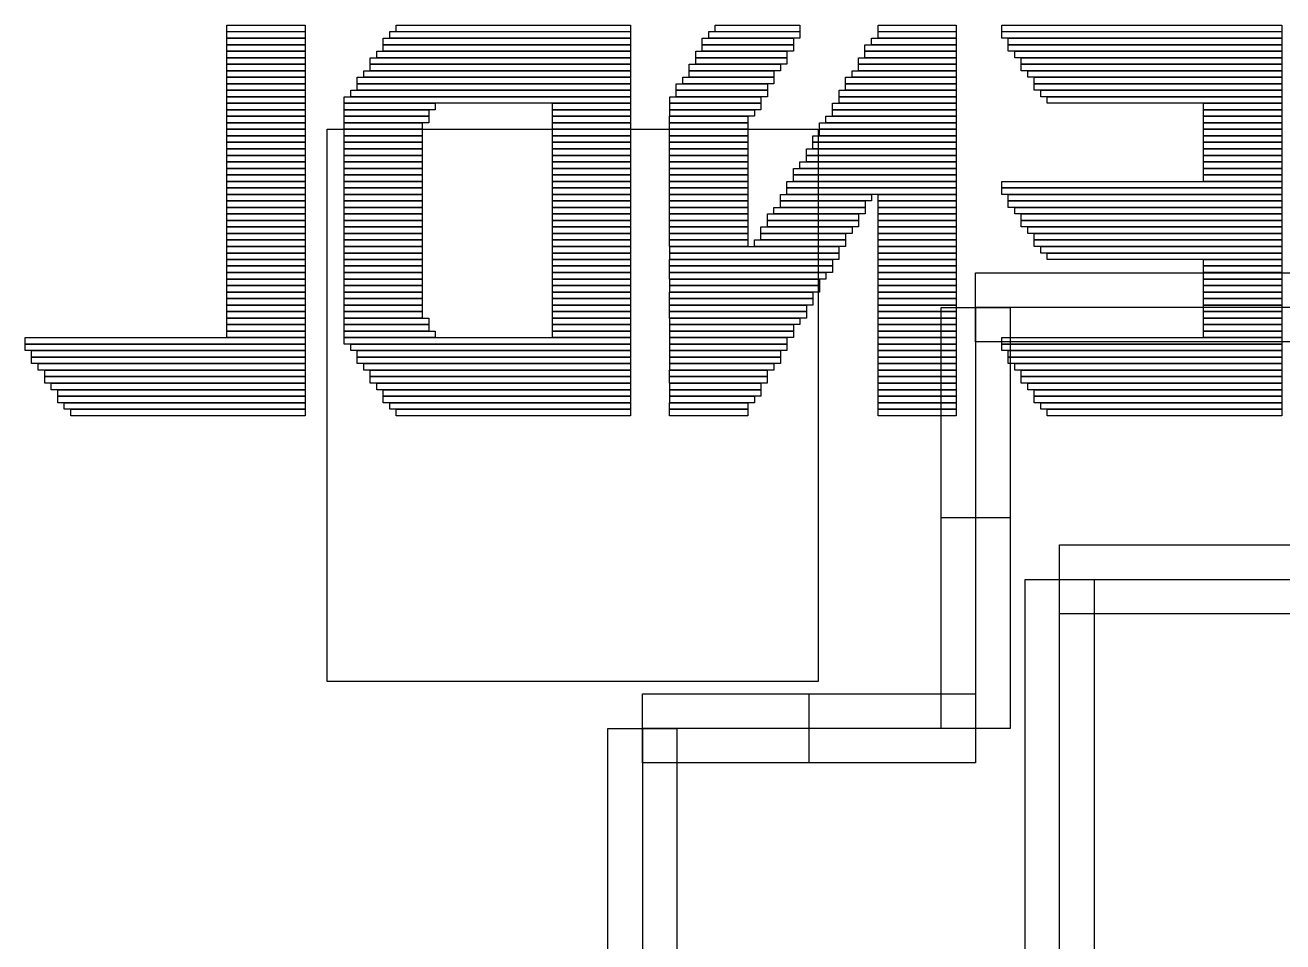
# Model space of a CAD drawing. Header units: millimetres. Extents: x -0.9 to 42.4, y -0.8 to 40.2.
# Drawn here: x 24.222 to 27.866, y 31.974 to 34.63 of the extents above; entities that cross this region are included whole.
import ezdxf

# ---------------------------------------------------------------- set-up
doc = ezdxf.new("R2010")
doc.units = ezdxf.units.MM
doc.header["$MEASUREMENT"] = 0
for name, color, linetype in [('SILK-BOT', 6, 'Continuous'), ('SILK-TOP', 7, 'Continuous'), ('TOP', 1, 'Continuous')]:
    doc.layers.add(name, color=color, linetype=linetype)

msp = doc.modelspace()

# ---------------------------------------------------------------- linework, layer by layer
at = {"layer": 'SILK-BOT'}
for p, q in [((27.2188, 32.9239), (27.2188, 33.1239)), ((27.2188, 33.1239), (36.2188, 33.1239)), ((27.1188, 33.0239), (27.3188, 33.0239)), ((27.1188, 19.7239), (27.1188, 33.0239)), ((27.2188, 33.0239), (36.2188, 33.0239)), ((27.2188, 19.7239), (27.2188, 33.0239)), ((27.3188, 33.0239), (27.3188, 19.7239)), ((36.2188, 32.9239), (27.2188, 32.9239))]:
    msp.add_line(p, q, dxfattribs=at)
for points in [[(25.0333, 34.6108), (24.8069, 34.6108), (24.8069, 34.6298), (25.0333, 34.6298), (25.0333, 34.6108)], [(25.0333, 34.5921), (24.8069, 34.5921), (24.8069, 34.611), (25.0333, 34.611), (25.0333, 34.5921)], [(25.9763, 34.5921), (25.2785, 34.5921), (25.2785, 34.611), (25.9763, 34.611), (25.9763, 34.5921)], [(25.9763, 34.6108), (25.2973, 34.6108), (25.2973, 34.6298), (25.9763, 34.6298), (25.9763, 34.6108)], [(26.4666, 34.5921), (26.2026, 34.5921), (26.2026, 34.611), (26.4666, 34.611), (26.4666, 34.5921)], [(26.4666, 34.6108), (26.2214, 34.6108), (26.2214, 34.6298), (26.4666, 34.6298), (26.4666, 34.6108)], [(26.9193, 34.6108), (26.6929, 34.6108), (26.6929, 34.6298), (26.9193, 34.6298), (26.9193, 34.6108)], [(26.9193, 34.5921), (26.6929, 34.5921), (26.6929, 34.611), (26.9193, 34.611), (26.9193, 34.5921)], [(27.8623, 34.6108), (27.0513, 34.6108), (27.0513, 34.6298), (27.8623, 34.6298), (27.8623, 34.6108)], [(27.8623, 34.5921), (27.0513, 34.5921), (27.0513, 34.611), (27.8623, 34.611), (27.8623, 34.5921)], [(25.0333, 34.5732), (24.8069, 34.5732), (24.8069, 34.592), (25.0333, 34.592), (25.0333, 34.5732)], [(25.9763, 34.5732), (25.2595, 34.5732), (25.2595, 34.592), (25.9763, 34.592), (25.9763, 34.5732)], [(26.4477, 34.5732), (26.1837, 34.5732), (26.1837, 34.592), (26.4477, 34.592), (26.4477, 34.5732)], [(26.9193, 34.5732), (26.6741, 34.5732), (26.6741, 34.592), (26.9193, 34.592), (26.9193, 34.5732)], [(27.8623, 34.5732), (27.0701, 34.5732), (27.0701, 34.592), (27.8623, 34.592), (27.8623, 34.5732)], [(25.0333, 34.5544), (24.8069, 34.5544), (24.8069, 34.5732), (25.0333, 34.5732), (25.0333, 34.5544)], [(25.0333, 34.5355), (24.8069, 34.5355), (24.8069, 34.5544), (25.0333, 34.5544), (25.0333, 34.5355)], [(25.9763, 34.5355), (25.2407, 34.5355), (25.2407, 34.5544), (25.9763, 34.5544), (25.9763, 34.5355)], [(25.9763, 34.5544), (25.2595, 34.5544), (25.2595, 34.5732), (25.9763, 34.5732), (25.9763, 34.5544)], [(26.4289, 34.5355), (26.1649, 34.5355), (26.1649, 34.5544), (26.4289, 34.5544), (26.4289, 34.5355)], [(26.4477, 34.5544), (26.1837, 34.5544), (26.1837, 34.5732), (26.4477, 34.5732), (26.4477, 34.5544)], [(26.9193, 34.5544), (26.6551, 34.5544), (26.6551, 34.5732), (26.9193, 34.5732), (26.9193, 34.5544)], [(26.9193, 34.5355), (26.6551, 34.5355), (26.6551, 34.5544), (26.9193, 34.5544), (26.9193, 34.5355)], [(27.8623, 34.5544), (27.0701, 34.5544), (27.0701, 34.5732), (27.8623, 34.5732), (27.8623, 34.5544)], [(27.8623, 34.5355), (27.0889, 34.5355), (27.0889, 34.5544), (27.8623, 34.5544), (27.8623, 34.5355)], [(25.0333, 34.5166), (24.8069, 34.5166), (24.8069, 34.5354), (25.0333, 34.5354), (25.0333, 34.5166)], [(25.0333, 34.4978), (24.8069, 34.4978), (24.8069, 34.5166), (25.0333, 34.5166), (25.0333, 34.4978)], [(25.9763, 34.5166), (25.2219, 34.5166), (25.2219, 34.5354), (25.9763, 34.5354), (25.9763, 34.5166)], [(25.9763, 34.4978), (25.2219, 34.4978), (25.2219, 34.5166), (25.9763, 34.5166), (25.9763, 34.4978)], [(26.41, 34.4978), (26.146, 34.4978), (26.146, 34.5166), (26.41, 34.5166), (26.41, 34.4978)], [(26.4289, 34.5166), (26.1649, 34.5166), (26.1649, 34.5354), (26.4289, 34.5354), (26.4289, 34.5166)], [(26.9193, 34.5166), (26.6363, 34.5166), (26.6363, 34.5354), (26.9193, 34.5354), (26.9193, 34.5166)], [(26.9193, 34.4978), (26.6363, 34.4978), (26.6363, 34.5166), (26.9193, 34.5166), (26.9193, 34.4978)], [(27.8623, 34.5166), (27.1079, 34.5166), (27.1079, 34.5354), (27.8623, 34.5354), (27.8623, 34.5166)], [(27.8623, 34.4978), (27.1079, 34.4978), (27.1079, 34.5166), (27.8623, 34.5166), (27.8623, 34.4978)], [(25.0333, 34.4788), (24.8069, 34.4788), (24.8069, 34.4978), (25.0333, 34.4978), (25.0333, 34.4788)], [(25.0333, 34.46), (24.8069, 34.46), (24.8069, 34.479), (25.0333, 34.479), (25.0333, 34.46)], [(25.9763, 34.46), (25.1841, 34.46), (25.1841, 34.479), (25.9763, 34.479), (25.9763, 34.46)], [(25.9763, 34.4788), (25.203, 34.4788), (25.203, 34.4978), (25.9763, 34.4978), (25.9763, 34.4788)], [(26.3912, 34.46), (26.1271, 34.46), (26.1271, 34.479), (26.3912, 34.479), (26.3912, 34.46)], [(26.3912, 34.4788), (26.146, 34.4788), (26.146, 34.4978), (26.3912, 34.4978), (26.3912, 34.4788)], [(26.9193, 34.46), (26.5985, 34.46), (26.5985, 34.479), (26.9193, 34.479), (26.9193, 34.46)], [(26.9193, 34.4788), (26.6175, 34.4788), (26.6175, 34.4978), (26.9193, 34.4978), (26.9193, 34.4788)], [(27.8623, 34.4788), (27.1267, 34.4788), (27.1267, 34.4978), (27.8623, 34.4978), (27.8623, 34.4788)], [(27.8623, 34.46), (27.1456, 34.46), (27.1456, 34.479), (27.8623, 34.479), (27.8623, 34.46)], [(25.0333, 34.4412), (24.8069, 34.4412), (24.8069, 34.46), (25.0333, 34.46), (25.0333, 34.4412)], [(25.0333, 34.4222), (24.8069, 34.4222), (24.8069, 34.4412), (25.0333, 34.4412), (25.0333, 34.4222)], [(25.9763, 34.4222), (25.1653, 34.4222), (25.1653, 34.4412), (25.9763, 34.4412), (25.9763, 34.4222)], [(25.9763, 34.4412), (25.1841, 34.4412), (25.1841, 34.46), (25.9763, 34.46), (25.9763, 34.4412)], [(26.3723, 34.4412), (26.1083, 34.4412), (26.1083, 34.46), (26.3723, 34.46), (26.3723, 34.4412)], [(26.3723, 34.4222), (26.1083, 34.4222), (26.1083, 34.4412), (26.3723, 34.4412), (26.3723, 34.4222)], [(26.9193, 34.4222), (26.5799, 34.4222), (26.5799, 34.4412), (26.9193, 34.4412), (26.9193, 34.4222)], [(26.9193, 34.4412), (26.5985, 34.4412), (26.5985, 34.46), (26.9193, 34.46), (26.9193, 34.4412)], [(27.8623, 34.4412), (27.1456, 34.4412), (27.1456, 34.46), (27.8623, 34.46), (27.8623, 34.4412)], [(27.8623, 34.4222), (27.1643, 34.4222), (27.1643, 34.4412), (27.8623, 34.4412), (27.8623, 34.4222)], [(25.0333, 34.4034), (24.8069, 34.4034), (24.8069, 34.4224), (25.0333, 34.4224), (25.0333, 34.4034)], [(25.0333, 34.3846), (24.8069, 34.3846), (24.8069, 34.4034), (25.0333, 34.4034), (25.0333, 34.3846)], [(25.9763, 34.4034), (25.1463, 34.4034), (25.1463, 34.4224), (25.9763, 34.4224), (25.9763, 34.4034)], [(25.4104, 34.3846), (25.1463, 34.3846), (25.1463, 34.4034), (25.4104, 34.4034), (25.4104, 34.3846)], [(25.9763, 34.3846), (25.7499, 34.3846), (25.7499, 34.4034), (25.9763, 34.4034), (25.9763, 34.3846)], [(26.3535, 34.4034), (26.0895, 34.4034), (26.0895, 34.4224), (26.3535, 34.4224), (26.3535, 34.4034)], [(26.3535, 34.3846), (26.0895, 34.3846), (26.0895, 34.4034), (26.3535, 34.4034), (26.3535, 34.3846)], [(26.9193, 34.3846), (26.5609, 34.3846), (26.5609, 34.4034), (26.9193, 34.4034), (26.9193, 34.3846)], [(26.9193, 34.4034), (26.5799, 34.4034), (26.5799, 34.4224), (26.9193, 34.4224), (26.9193, 34.4034)], [(27.8623, 34.4034), (27.1833, 34.4034), (27.1833, 34.4224), (27.8623, 34.4224), (27.8623, 34.4034)], [(27.8623, 34.3846), (27.6359, 34.3846), (27.6359, 34.4034), (27.8623, 34.4034), (27.8623, 34.3846)], [(25.0333, 34.3658), (24.8069, 34.3658), (24.8069, 34.3846), (25.0333, 34.3846), (25.0333, 34.3658)], [(25.0333, 34.3468), (24.8069, 34.3468), (24.8069, 34.3658), (25.0333, 34.3658), (25.0333, 34.3468)], [(25.3916, 34.3658), (25.1464, 34.3658), (25.1464, 34.3846), (25.3916, 34.3846), (25.3916, 34.3658)], [(25.3916, 34.3468), (25.1464, 34.3468), (25.1464, 34.3658), (25.3916, 34.3658), (25.3916, 34.3468)], [(25.9763, 34.3658), (25.7499, 34.3658), (25.7499, 34.3846), (25.9763, 34.3846), (25.9763, 34.3658)], [(25.9763, 34.3468), (25.7499, 34.3468), (25.7499, 34.3658), (25.9763, 34.3658), (25.9763, 34.3468)], [(26.3157, 34.3468), (26.0893, 34.3468), (26.0893, 34.3658), (26.3157, 34.3658), (26.3157, 34.3468)], [(26.3346, 34.3658), (26.0894, 34.3658), (26.0894, 34.3846), (26.3346, 34.3846), (26.3346, 34.3658)], [(26.9193, 34.3468), (26.5421, 34.3468), (26.5421, 34.3658), (26.9193, 34.3658), (26.9193, 34.3468)], [(26.9193, 34.3658), (26.5609, 34.3658), (26.5609, 34.3846), (26.9193, 34.3846), (26.9193, 34.3658)], [(27.8623, 34.3658), (27.6359, 34.3658), (27.6359, 34.3846), (27.8623, 34.3846), (27.8623, 34.3658)], [(27.8623, 34.3468), (27.6359, 34.3468), (27.6359, 34.3658), (27.8623, 34.3658), (27.8623, 34.3468)], [(25.0333, 34.328), (24.8069, 34.328), (24.8069, 34.3468), (25.0333, 34.3468), (25.0333, 34.328)], [(25.0333, 34.3092), (24.8069, 34.3092), (24.8069, 34.328), (25.0333, 34.328), (25.0333, 34.3092)], [(25.3727, 34.328), (25.1463, 34.328), (25.1463, 34.3468), (25.3727, 34.3468), (25.3727, 34.328)], [(25.3727, 34.3092), (25.1463, 34.3092), (25.1463, 34.328), (25.3727, 34.328), (25.3727, 34.3092)], [(25.9763, 34.328), (25.7499, 34.328), (25.7499, 34.3468), (25.9763, 34.3468), (25.9763, 34.328)], [(25.9763, 34.3092), (25.7499, 34.3092), (25.7499, 34.328), (25.9763, 34.328), (25.9763, 34.3092)], [(26.3157, 34.328), (26.0893, 34.328), (26.0893, 34.3468), (26.3157, 34.3468), (26.3157, 34.328)], [(26.3157, 34.3092), (26.0893, 34.3092), (26.0893, 34.328), (26.3157, 34.328), (26.3157, 34.3092)], [(26.9193, 34.328), (26.5231, 34.328), (26.5231, 34.3468), (26.9193, 34.3468), (26.9193, 34.328)], [(26.9193, 34.3092), (26.5231, 34.3092), (26.5231, 34.328), (26.9193, 34.328), (26.9193, 34.3092)], [(27.8623, 34.328), (27.6359, 34.328), (27.6359, 34.3468), (27.8623, 34.3468), (27.8623, 34.328)], [(27.8623, 34.3092), (27.6359, 34.3092), (27.6359, 34.328), (27.8623, 34.328), (27.8623, 34.3092)], [(25.0333, 34.2903), (24.8069, 34.2903), (24.8069, 34.3092), (25.0333, 34.3092), (25.0333, 34.2903)], [(25.0333, 34.2714), (24.8069, 34.2714), (24.8069, 34.2903), (25.0333, 34.2903), (25.0333, 34.2714)], [(25.3727, 34.2903), (25.1463, 34.2903), (25.1463, 34.3092), (25.3727, 34.3092), (25.3727, 34.2903)], [(25.3727, 34.2714), (25.1463, 34.2714), (25.1463, 34.2903), (25.3727, 34.2903), (25.3727, 34.2714)], [(25.9763, 34.2903), (25.7499, 34.2903), (25.7499, 34.3092), (25.9763, 34.3092), (25.9763, 34.2903)], [(25.9763, 34.2714), (25.7499, 34.2714), (25.7499, 34.2903), (25.9763, 34.2903), (25.9763, 34.2714)], [(26.3157, 34.2903), (26.0893, 34.2903), (26.0893, 34.3092), (26.3157, 34.3092), (26.3157, 34.2903)], [(26.3157, 34.2714), (26.0893, 34.2714), (26.0893, 34.2903), (26.3157, 34.2903), (26.3157, 34.2714)], [(26.9193, 34.2903), (26.5043, 34.2903), (26.5043, 34.3092), (26.9193, 34.3092), (26.9193, 34.2903)], [(26.9193, 34.2714), (26.5043, 34.2714), (26.5043, 34.2903), (26.9193, 34.2903), (26.9193, 34.2714)], [(27.8623, 34.2903), (27.6359, 34.2903), (27.6359, 34.3092), (27.8623, 34.3092), (27.8623, 34.2903)], [(27.8623, 34.2714), (27.6359, 34.2714), (27.6359, 34.2903), (27.8623, 34.2903), (27.8623, 34.2714)], [(25.0333, 34.2526), (24.8069, 34.2526), (24.8069, 34.2714), (25.0333, 34.2714), (25.0333, 34.2526)], [(25.0333, 34.2337), (24.8069, 34.2337), (24.8069, 34.2526), (25.0333, 34.2526), (25.0333, 34.2337)], [(25.3727, 34.2526), (25.1463, 34.2526), (25.1463, 34.2714), (25.3727, 34.2714), (25.3727, 34.2526)], [(25.3727, 34.2337), (25.1463, 34.2337), (25.1463, 34.2526), (25.3727, 34.2526), (25.3727, 34.2337)], [(25.9763, 34.2526), (25.7499, 34.2526), (25.7499, 34.2714), (25.9763, 34.2714), (25.9763, 34.2526)], [(25.9763, 34.2337), (25.7499, 34.2337), (25.7499, 34.2526), (25.9763, 34.2526), (25.9763, 34.2337)], [(26.3157, 34.2526), (26.0893, 34.2526), (26.0893, 34.2714), (26.3157, 34.2714), (26.3157, 34.2526)], [(26.3157, 34.2337), (26.0893, 34.2337), (26.0893, 34.2526), (26.3157, 34.2526), (26.3157, 34.2337)], [(26.9193, 34.2526), (26.4855, 34.2526), (26.4855, 34.2714), (26.9193, 34.2714), (26.9193, 34.2526)], [(26.9193, 34.2337), (26.4855, 34.2337), (26.4855, 34.2526), (26.9193, 34.2526), (26.9193, 34.2337)], [(27.8623, 34.2526), (27.6359, 34.2526), (27.6359, 34.2714), (27.8623, 34.2714), (27.8623, 34.2526)], [(27.8623, 34.2337), (27.6359, 34.2337), (27.6359, 34.2526), (27.8623, 34.2526), (27.8623, 34.2337)], [(25.0333, 34.2149), (24.8069, 34.2149), (24.8069, 34.2338), (25.0333, 34.2338), (25.0333, 34.2149)], [(25.0333, 34.196), (24.8069, 34.196), (24.8069, 34.2148), (25.0333, 34.2148), (25.0333, 34.196)], [(25.3727, 34.2149), (25.1463, 34.2149), (25.1463, 34.2338), (25.3727, 34.2338), (25.3727, 34.2149)], [(25.3727, 34.196), (25.1463, 34.196), (25.1463, 34.2148), (25.3727, 34.2148), (25.3727, 34.196)], [(25.9763, 34.2149), (25.7499, 34.2149), (25.7499, 34.2338), (25.9763, 34.2338), (25.9763, 34.2149)], [(25.9763, 34.196), (25.7499, 34.196), (25.7499, 34.2148), (25.9763, 34.2148), (25.9763, 34.196)], [(26.3157, 34.2149), (26.0893, 34.2149), (26.0893, 34.2338), (26.3157, 34.2338), (26.3157, 34.2149)], [(26.3157, 34.196), (26.0893, 34.196), (26.0893, 34.2148), (26.3157, 34.2148), (26.3157, 34.196)], [(26.9193, 34.196), (26.4477, 34.196), (26.4477, 34.2148), (26.9193, 34.2148), (26.9193, 34.196)], [(26.9193, 34.2149), (26.4667, 34.2149), (26.4667, 34.2338), (26.9193, 34.2338), (26.9193, 34.2149)], [(27.8623, 34.2149), (27.6359, 34.2149), (27.6359, 34.2338), (27.8623, 34.2338), (27.8623, 34.2149)], [(27.8623, 34.196), (27.6359, 34.196), (27.6359, 34.2148), (27.8623, 34.2148), (27.8623, 34.196)], [(25.0333, 34.1772), (24.8069, 34.1772), (24.8069, 34.196), (25.0333, 34.196), (25.0333, 34.1772)], [(25.0333, 34.1583), (24.8069, 34.1583), (24.8069, 34.1771), (25.0333, 34.1771), (25.0333, 34.1583)], [(25.3727, 34.1772), (25.1463, 34.1772), (25.1463, 34.196), (25.3727, 34.196), (25.3727, 34.1772)], [(25.3727, 34.1583), (25.1463, 34.1583), (25.1463, 34.1771), (25.3727, 34.1771), (25.3727, 34.1583)], [(25.9763, 34.1772), (25.7499, 34.1772), (25.7499, 34.196), (25.9763, 34.196), (25.9763, 34.1772)], [(25.9763, 34.1583), (25.7499, 34.1583), (25.7499, 34.1771), (25.9763, 34.1771), (25.9763, 34.1583)], [(26.3157, 34.1772), (26.0893, 34.1772), (26.0893, 34.196), (26.3157, 34.196), (26.3157, 34.1772)], [(26.3157, 34.1583), (26.0893, 34.1583), (26.0893, 34.1771), (26.3157, 34.1771), (26.3157, 34.1583)], [(26.9193, 34.1583), (26.4289, 34.1583), (26.4289, 34.1771), (26.9193, 34.1771), (26.9193, 34.1583)], [(26.9193, 34.1772), (26.4477, 34.1772), (26.4477, 34.196), (26.9193, 34.196), (26.9193, 34.1772)], [(27.8623, 34.1583), (27.0513, 34.1583), (27.0513, 34.1771), (27.8623, 34.1771), (27.8623, 34.1583)], [(27.8623, 34.1772), (27.6359, 34.1772), (27.6359, 34.196), (27.8623, 34.196), (27.8623, 34.1772)], [(25.0333, 34.1394), (24.8069, 34.1394), (24.8069, 34.1582), (25.0333, 34.1582), (25.0333, 34.1394)], [(25.0333, 34.1206), (24.8069, 34.1206), (24.8069, 34.1394), (25.0333, 34.1394), (25.0333, 34.1206)], [(25.3727, 34.1394), (25.1463, 34.1394), (25.1463, 34.1582), (25.3727, 34.1582), (25.3727, 34.1394)], [(25.3727, 34.1206), (25.1463, 34.1206), (25.1463, 34.1394), (25.3727, 34.1394), (25.3727, 34.1206)], [(25.9763, 34.1394), (25.7499, 34.1394), (25.7499, 34.1582), (25.9763, 34.1582), (25.9763, 34.1394)], [(25.9763, 34.1206), (25.7499, 34.1206), (25.7499, 34.1394), (25.9763, 34.1394), (25.9763, 34.1206)], [(26.3157, 34.1394), (26.0893, 34.1394), (26.0893, 34.1582), (26.3157, 34.1582), (26.3157, 34.1394)], [(26.3157, 34.1206), (26.0893, 34.1206), (26.0893, 34.1394), (26.3157, 34.1394), (26.3157, 34.1206)], [(26.6741, 34.1206), (26.4101, 34.1206), (26.4101, 34.1394), (26.6741, 34.1394), (26.6741, 34.1206)], [(26.9193, 34.1394), (26.4289, 34.1394), (26.4289, 34.1582), (26.9193, 34.1582), (26.9193, 34.1394)], [(26.9193, 34.1206), (26.6929, 34.1206), (26.6929, 34.1394), (26.9193, 34.1394), (26.9193, 34.1206)], [(27.8623, 34.1394), (27.0513, 34.1394), (27.0513, 34.1582), (27.8623, 34.1582), (27.8623, 34.1394)], [(27.8623, 34.1206), (27.0701, 34.1206), (27.0701, 34.1394), (27.8623, 34.1394), (27.8623, 34.1206)], [(25.0333, 34.1017), (24.8069, 34.1017), (24.8069, 34.1206), (25.0333, 34.1206), (25.0333, 34.1017)], [(25.0333, 34.0828), (24.8069, 34.0828), (24.8069, 34.1018), (25.0333, 34.1018), (25.0333, 34.0828)], [(25.3727, 34.1017), (25.1463, 34.1017), (25.1463, 34.1206), (25.3727, 34.1206), (25.3727, 34.1017)], [(25.3727, 34.0828), (25.1463, 34.0828), (25.1463, 34.1018), (25.3727, 34.1018), (25.3727, 34.0828)], [(25.9763, 34.1017), (25.7499, 34.1017), (25.7499, 34.1206), (25.9763, 34.1206), (25.9763, 34.1017)], [(25.9763, 34.0828), (25.7499, 34.0828), (25.7499, 34.1018), (25.9763, 34.1018), (25.9763, 34.0828)], [(26.3157, 34.1017), (26.0893, 34.1017), (26.0893, 34.1206), (26.3157, 34.1206), (26.3157, 34.1017)], [(26.3157, 34.0828), (26.0893, 34.0828), (26.0893, 34.1018), (26.3157, 34.1018), (26.3157, 34.0828)], [(26.6552, 34.0828), (26.3912, 34.0828), (26.3912, 34.1018), (26.6552, 34.1018), (26.6552, 34.0828)], [(26.6552, 34.1017), (26.41, 34.1017), (26.41, 34.1206), (26.6552, 34.1206), (26.6552, 34.1017)], [(26.9193, 34.1017), (26.6929, 34.1017), (26.6929, 34.1206), (26.9193, 34.1206), (26.9193, 34.1017)], [(26.9193, 34.0828), (26.6929, 34.0828), (26.6929, 34.1018), (26.9193, 34.1018), (26.9193, 34.0828)], [(27.8623, 34.1017), (27.0701, 34.1017), (27.0701, 34.1206), (27.8623, 34.1206), (27.8623, 34.1017)], [(27.8623, 34.0828), (27.0889, 34.0828), (27.0889, 34.1018), (27.8623, 34.1018), (27.8623, 34.0828)], [(25.0333, 34.064), (24.8069, 34.064), (24.8069, 34.0828), (25.0333, 34.0828), (25.0333, 34.064)], [(25.3727, 34.064), (25.1463, 34.064), (25.1463, 34.0828), (25.3727, 34.0828), (25.3727, 34.064)], [(25.9763, 34.064), (25.7499, 34.064), (25.7499, 34.0828), (25.9763, 34.0828), (25.9763, 34.064)], [(26.3157, 34.064), (26.0893, 34.064), (26.0893, 34.0828), (26.3157, 34.0828), (26.3157, 34.064)], [(26.6363, 34.064), (26.3723, 34.064), (26.3723, 34.0828), (26.6363, 34.0828), (26.6363, 34.064)], [(26.9193, 34.064), (26.6929, 34.064), (26.6929, 34.0828), (26.9193, 34.0828), (26.9193, 34.064)], [(27.8623, 34.064), (27.1079, 34.064), (27.1079, 34.0828), (27.8623, 34.0828), (27.8623, 34.064)], [(25.0333, 34.0451), (24.8069, 34.0451), (24.8069, 34.064), (25.0333, 34.064), (25.0333, 34.0451)], [(25.0333, 34.0263), (24.8069, 34.0263), (24.8069, 34.0452), (25.0333, 34.0452), (25.0333, 34.0263)], [(25.3727, 34.0451), (25.1463, 34.0451), (25.1463, 34.064), (25.3727, 34.064), (25.3727, 34.0451)], [(25.3727, 34.0263), (25.1463, 34.0263), (25.1463, 34.0452), (25.3727, 34.0452), (25.3727, 34.0263)], [(25.9763, 34.0451), (25.7499, 34.0451), (25.7499, 34.064), (25.9763, 34.064), (25.9763, 34.0451)], [(25.9763, 34.0263), (25.7499, 34.0263), (25.7499, 34.0452), (25.9763, 34.0452), (25.9763, 34.0263)], [(26.3157, 34.0451), (26.0893, 34.0451), (26.0893, 34.064), (26.3157, 34.064), (26.3157, 34.0451)], [(26.3157, 34.0263), (26.0893, 34.0263), (26.0893, 34.0452), (26.3157, 34.0452), (26.3157, 34.0263)], [(26.6175, 34.0263), (26.3535, 34.0263), (26.3535, 34.0452), (26.6175, 34.0452), (26.6175, 34.0263)], [(26.6363, 34.0451), (26.3723, 34.0451), (26.3723, 34.064), (26.6363, 34.064), (26.6363, 34.0451)], [(26.9193, 34.0451), (26.6929, 34.0451), (26.6929, 34.064), (26.9193, 34.064), (26.9193, 34.0451)], [(26.9193, 34.0263), (26.6929, 34.0263), (26.6929, 34.0452), (26.9193, 34.0452), (26.9193, 34.0263)], [(27.8623, 34.0451), (27.1079, 34.0451), (27.1079, 34.064), (27.8623, 34.064), (27.8623, 34.0451)], [(27.8623, 34.0263), (27.1267, 34.0263), (27.1267, 34.0452), (27.8623, 34.0452), (27.8623, 34.0263)], [(25.0333, 34.0074), (24.8069, 34.0074), (24.8069, 34.0262), (25.0333, 34.0262), (25.0333, 34.0074)], [(25.0333, 33.9886), (24.8069, 33.9886), (24.8069, 34.0074), (25.0333, 34.0074), (25.0333, 33.9886)], [(25.3727, 34.0074), (25.1463, 34.0074), (25.1463, 34.0262), (25.3727, 34.0262), (25.3727, 34.0074)], [(25.3727, 33.9886), (25.1463, 33.9886), (25.1463, 34.0074), (25.3727, 34.0074), (25.3727, 33.9886)], [(25.9763, 34.0074), (25.7499, 34.0074), (25.7499, 34.0262), (25.9763, 34.0262), (25.9763, 34.0074)], [(25.9763, 33.9886), (25.7499, 33.9886), (25.7499, 34.0074), (25.9763, 34.0074), (25.9763, 33.9886)], [(26.3157, 34.0074), (26.0893, 34.0074), (26.0893, 34.0262), (26.3157, 34.0262), (26.3157, 34.0074)], [(26.3157, 33.9886), (26.0893, 33.9886), (26.0893, 34.0074), (26.3157, 34.0074), (26.3157, 33.9886)], [(26.5986, 33.9886), (26.3346, 33.9886), (26.3346, 34.0074), (26.5986, 34.0074), (26.5986, 33.9886)], [(26.5985, 34.0074), (26.3535, 34.0074), (26.3535, 34.0262), (26.5985, 34.0262), (26.5985, 34.0074)], [(26.9193, 34.0074), (26.6929, 34.0074), (26.6929, 34.0262), (26.9193, 34.0262), (26.9193, 34.0074)], [(26.9193, 33.9886), (26.6929, 33.9886), (26.6929, 34.0074), (26.9193, 34.0074), (26.9193, 33.9886)], [(27.8623, 34.0074), (27.1456, 34.0074), (27.1456, 34.0262), (27.8623, 34.0262), (27.8623, 34.0074)], [(27.8623, 33.9886), (27.1456, 33.9886), (27.1456, 34.0074), (27.8623, 34.0074), (27.8623, 33.9886)], [(25.0333, 33.9696), (24.8069, 33.9696), (24.8069, 33.9886), (25.0333, 33.9886), (25.0333, 33.9696)], [(25.0333, 33.9508), (24.8069, 33.9508), (24.8069, 33.9696), (25.0333, 33.9696), (25.0333, 33.9508)], [(25.3727, 33.9696), (25.1463, 33.9696), (25.1463, 33.9886), (25.3727, 33.9886), (25.3727, 33.9696)], [(25.3727, 33.9508), (25.1463, 33.9508), (25.1463, 33.9696), (25.3727, 33.9696), (25.3727, 33.9508)], [(25.9763, 33.9696), (25.7499, 33.9696), (25.7499, 33.9886), (25.9763, 33.9886), (25.9763, 33.9696)], [(25.9763, 33.9508), (25.7499, 33.9508), (25.7499, 33.9696), (25.9763, 33.9696), (25.9763, 33.9508)], [(26.5798, 33.9696), (26.0894, 33.9696), (26.0894, 33.9886), (26.5798, 33.9886), (26.5798, 33.9696)], [(26.5798, 33.9508), (26.0894, 33.9508), (26.0894, 33.9696), (26.5798, 33.9696), (26.5798, 33.9508)], [(26.9193, 33.9696), (26.6929, 33.9696), (26.6929, 33.9886), (26.9193, 33.9886), (26.9193, 33.9696)], [(26.9193, 33.9508), (26.6929, 33.9508), (26.6929, 33.9696), (26.9193, 33.9696), (26.9193, 33.9508)], [(27.8623, 33.9696), (27.1643, 33.9696), (27.1643, 33.9886), (27.8623, 33.9886), (27.8623, 33.9696)], [(27.8623, 33.9508), (27.1833, 33.9508), (27.1833, 33.9696), (27.8623, 33.9696), (27.8623, 33.9508)], [(25.0333, 33.932), (24.8069, 33.932), (24.8069, 33.9508), (25.0333, 33.9508), (25.0333, 33.932)], [(25.0333, 33.913), (24.8069, 33.913), (24.8069, 33.932), (25.0333, 33.932), (25.0333, 33.913)], [(25.3727, 33.932), (25.1463, 33.932), (25.1463, 33.9508), (25.3727, 33.9508), (25.3727, 33.932)], [(25.3727, 33.913), (25.1463, 33.913), (25.1463, 33.932), (25.3727, 33.932), (25.3727, 33.913)], [(25.9763, 33.932), (25.7499, 33.932), (25.7499, 33.9508), (25.9763, 33.9508), (25.9763, 33.932)], [(25.9763, 33.913), (25.7499, 33.913), (25.7499, 33.932), (25.9763, 33.932), (25.9763, 33.913)], [(26.5609, 33.932), (26.0893, 33.932), (26.0893, 33.9508), (26.5609, 33.9508), (26.5609, 33.932)], [(26.5609, 33.913), (26.0893, 33.913), (26.0893, 33.932), (26.5609, 33.932), (26.5609, 33.913)], [(26.9193, 33.932), (26.6929, 33.932), (26.6929, 33.9508), (26.9193, 33.9508), (26.9193, 33.932)], [(26.9193, 33.913), (26.6929, 33.913), (26.6929, 33.932), (26.9193, 33.932), (26.9193, 33.913)], [(27.8623, 33.932), (27.6359, 33.932), (27.6359, 33.9508), (27.8623, 33.9508), (27.8623, 33.932)], [(27.8623, 33.913), (27.6359, 33.913), (27.6359, 33.932), (27.8623, 33.932), (27.8623, 33.913)], [(25.0333, 33.8943), (24.8069, 33.8943), (24.8069, 33.9132), (25.0333, 33.9132), (25.0333, 33.8943)], [(25.0333, 33.8753), (24.8069, 33.8753), (24.8069, 33.8943), (25.0333, 33.8943), (25.0333, 33.8753)], [(25.3727, 33.8943), (25.1463, 33.8943), (25.1463, 33.9132), (25.3727, 33.9132), (25.3727, 33.8943)], [(25.3727, 33.8753), (25.1463, 33.8753), (25.1463, 33.8943), (25.3727, 33.8943), (25.3727, 33.8753)], [(25.9763, 33.8943), (25.7499, 33.8943), (25.7499, 33.9132), (25.9763, 33.9132), (25.9763, 33.8943)], [(25.9763, 33.8753), (25.7499, 33.8753), (25.7499, 33.8943), (25.9763, 33.8943), (25.9763, 33.8753)], [(26.5421, 33.8943), (26.0893, 33.8943), (26.0893, 33.9132), (26.5421, 33.9132), (26.5421, 33.8943)], [(26.5232, 33.8753), (26.0894, 33.8753), (26.0894, 33.8943), (26.5232, 33.8943), (26.5232, 33.8753)], [(26.9193, 33.8943), (26.6929, 33.8943), (26.6929, 33.9132), (26.9193, 33.9132), (26.9193, 33.8943)], [(26.9193, 33.8753), (26.6929, 33.8753), (26.6929, 33.8943), (26.9193, 33.8943), (26.9193, 33.8753)], [(27.8623, 33.8943), (27.6359, 33.8943), (27.6359, 33.9132), (27.8623, 33.9132), (27.8623, 33.8943)], [(27.8623, 33.8753), (27.6359, 33.8753), (27.6359, 33.8943), (27.8623, 33.8943), (27.8623, 33.8753)], [(25.0333, 33.8564), (24.8069, 33.8564), (24.8069, 33.8754), (25.0333, 33.8754), (25.0333, 33.8564)], [(25.0333, 33.8376), (24.8069, 33.8376), (24.8069, 33.8566), (25.0333, 33.8566), (25.0333, 33.8376)], [(25.3727, 33.8564), (25.1463, 33.8564), (25.1463, 33.8754), (25.3727, 33.8754), (25.3727, 33.8564)], [(25.3727, 33.8376), (25.1463, 33.8376), (25.1463, 33.8566), (25.3727, 33.8566), (25.3727, 33.8376)], [(25.9763, 33.8564), (25.7499, 33.8564), (25.7499, 33.8754), (25.9763, 33.8754), (25.9763, 33.8564)], [(25.9763, 33.8376), (25.7499, 33.8376), (25.7499, 33.8566), (25.9763, 33.8566), (25.9763, 33.8376)], [(26.5043, 33.8376), (26.0893, 33.8376), (26.0893, 33.8566), (26.5043, 33.8566), (26.5043, 33.8376)], [(26.5232, 33.8564), (26.0894, 33.8564), (26.0894, 33.8754), (26.5232, 33.8754), (26.5232, 33.8564)], [(26.9193, 33.8564), (26.6929, 33.8564), (26.6929, 33.8754), (26.9193, 33.8754), (26.9193, 33.8564)], [(26.9193, 33.8376), (26.6929, 33.8376), (26.6929, 33.8566), (26.9193, 33.8566), (26.9193, 33.8376)], [(27.8623, 33.8564), (27.6359, 33.8564), (27.6359, 33.8754), (27.8623, 33.8754), (27.8623, 33.8564)], [(27.8623, 33.8376), (27.6359, 33.8376), (27.6359, 33.8566), (27.8623, 33.8566), (27.8623, 33.8376)], [(25.0333, 33.8188), (24.8069, 33.8188), (24.8069, 33.8376), (25.0333, 33.8376), (25.0333, 33.8188)], [(25.0333, 33.8), (24.8069, 33.8), (24.8069, 33.8189), (25.0333, 33.8189), (25.0333, 33.8)], [(25.3727, 33.8188), (25.1463, 33.8188), (25.1463, 33.8376), (25.3727, 33.8376), (25.3727, 33.8188)], [(25.3727, 33.8), (25.1463, 33.8), (25.1463, 33.8189), (25.3727, 33.8189), (25.3727, 33.8)], [(25.9763, 33.8188), (25.7499, 33.8188), (25.7499, 33.8376), (25.9763, 33.8376), (25.9763, 33.8188)], [(25.9763, 33.8), (25.7499, 33.8), (25.7499, 33.8189), (25.9763, 33.8189), (25.9763, 33.8)], [(26.5043, 33.8188), (26.0893, 33.8188), (26.0893, 33.8376), (26.5043, 33.8376), (26.5043, 33.8188)], [(26.4855, 33.8), (26.0893, 33.8), (26.0893, 33.8189), (26.4855, 33.8189), (26.4855, 33.8)], [(26.9193, 33.8188), (26.6929, 33.8188), (26.6929, 33.8376), (26.9193, 33.8376), (26.9193, 33.8188)], [(26.9193, 33.8), (26.6929, 33.8), (26.6929, 33.8189), (26.9193, 33.8189), (26.9193, 33.8)], [(27.8623, 33.8188), (27.6359, 33.8188), (27.6359, 33.8376), (27.8623, 33.8376), (27.8623, 33.8188)], [(27.8623, 33.8), (27.6359, 33.8), (27.6359, 33.8189), (27.8623, 33.8189), (27.8623, 33.8)], [(25.0333, 33.781), (24.8069, 33.781), (24.8069, 33.8), (25.0333, 33.8), (25.0333, 33.781)], [(25.0333, 33.7622), (24.8069, 33.7622), (24.8069, 33.7811), (25.0333, 33.7811), (25.0333, 33.7622)], [(25.3727, 33.781), (25.1463, 33.781), (25.1463, 33.8), (25.3727, 33.8), (25.3727, 33.781)], [(25.3916, 33.7622), (25.1464, 33.7622), (25.1464, 33.7811), (25.3916, 33.7811), (25.3916, 33.7622)], [(25.9763, 33.781), (25.7499, 33.781), (25.7499, 33.8), (25.9763, 33.8), (25.9763, 33.781)], [(25.9763, 33.7622), (25.7499, 33.7622), (25.7499, 33.7811), (25.9763, 33.7811), (25.9763, 33.7622)], [(26.4855, 33.781), (26.0893, 33.781), (26.0893, 33.8), (26.4855, 33.8), (26.4855, 33.781)], [(26.4666, 33.7622), (26.0894, 33.7622), (26.0894, 33.7811), (26.4666, 33.7811), (26.4666, 33.7622)], [(26.9193, 33.781), (26.6929, 33.781), (26.6929, 33.8), (26.9193, 33.8), (26.9193, 33.781)], [(26.9193, 33.7622), (26.6929, 33.7622), (26.6929, 33.7811), (26.9193, 33.7811), (26.9193, 33.7622)], [(27.8623, 33.781), (27.6359, 33.781), (27.6359, 33.8), (27.8623, 33.8), (27.8623, 33.781)], [(27.8623, 33.7622), (27.6359, 33.7622), (27.6359, 33.7811), (27.8623, 33.7811), (27.8623, 33.7622)], [(25.0333, 33.7434), (24.8069, 33.7434), (24.8069, 33.7622), (25.0333, 33.7622), (25.0333, 33.7434)], [(25.0333, 33.7244), (24.8069, 33.7244), (24.8069, 33.7434), (25.0333, 33.7434), (25.0333, 33.7244)], [(25.4104, 33.7244), (25.1463, 33.7244), (25.1463, 33.7434), (25.4104, 33.7434), (25.4104, 33.7244)], [(25.3916, 33.7434), (25.1464, 33.7434), (25.1464, 33.7622), (25.3916, 33.7622), (25.3916, 33.7434)], [(25.9763, 33.7434), (25.7499, 33.7434), (25.7499, 33.7622), (25.9763, 33.7622), (25.9763, 33.7434)], [(25.9763, 33.7244), (25.7499, 33.7244), (25.7499, 33.7434), (25.9763, 33.7434), (25.9763, 33.7244)], [(26.4478, 33.7434), (26.0894, 33.7434), (26.0894, 33.7622), (26.4478, 33.7622), (26.4478, 33.7434)], [(26.4478, 33.7244), (26.0894, 33.7244), (26.0894, 33.7434), (26.4478, 33.7434), (26.4478, 33.7244)], [(26.9193, 33.7434), (26.6929, 33.7434), (26.6929, 33.7622), (26.9193, 33.7622), (26.9193, 33.7434)], [(26.9193, 33.7244), (26.6929, 33.7244), (26.6929, 33.7434), (26.9193, 33.7434), (26.9193, 33.7244)], [(27.8623, 33.7434), (27.6359, 33.7434), (27.6359, 33.7622), (27.8623, 33.7622), (27.8623, 33.7434)], [(27.8623, 33.7244), (27.6359, 33.7244), (27.6359, 33.7434), (27.8623, 33.7434), (27.8623, 33.7244)], [(25.0333, 33.7056), (24.2223, 33.7056), (24.2223, 33.7245), (25.0333, 33.7245), (25.0333, 33.7056)], [(25.0333, 33.6868), (24.2223, 33.6868), (24.2223, 33.7056), (25.0333, 33.7056), (25.0333, 33.6868)], [(25.9763, 33.7056), (25.1463, 33.7056), (25.1463, 33.7245), (25.9763, 33.7245), (25.9763, 33.7056)], [(25.9763, 33.6868), (25.1653, 33.6868), (25.1653, 33.7056), (25.9763, 33.7056), (25.9763, 33.6868)], [(26.4289, 33.7056), (26.0894, 33.7056), (26.0894, 33.7245), (26.4289, 33.7245), (26.4289, 33.7056)], [(26.4289, 33.6868), (26.0894, 33.6868), (26.0894, 33.7056), (26.4289, 33.7056), (26.4289, 33.6868)], [(26.9193, 33.7056), (26.6929, 33.7056), (26.6929, 33.7245), (26.9193, 33.7245), (26.9193, 33.7056)], [(26.9193, 33.6868), (26.6929, 33.6868), (26.6929, 33.7056), (26.9193, 33.7056), (26.9193, 33.6868)], [(27.8623, 33.7056), (27.0513, 33.7056), (27.0513, 33.7245), (27.8623, 33.7245), (27.8623, 33.7056)], [(27.8623, 33.6868), (27.0513, 33.6868), (27.0513, 33.7056), (27.8623, 33.7056), (27.8623, 33.6868)], [(25.0333, 33.6678), (24.2411, 33.6678), (24.2411, 33.6868), (25.0333, 33.6868), (25.0333, 33.6678)], [(25.0333, 33.6491), (24.2411, 33.6491), (24.2411, 33.668), (25.0333, 33.668), (25.0333, 33.6491)], [(25.9763, 33.6678), (25.1841, 33.6678), (25.1841, 33.6868), (25.9763, 33.6868), (25.9763, 33.6678)], [(25.9763, 33.6491), (25.1841, 33.6491), (25.1841, 33.668), (25.9763, 33.668), (25.9763, 33.6491)], [(26.41, 33.6678), (26.0894, 33.6678), (26.0894, 33.6868), (26.41, 33.6868), (26.41, 33.6678)], [(26.41, 33.6491), (26.0894, 33.6491), (26.0894, 33.668), (26.41, 33.668), (26.41, 33.6491)], [(26.9193, 33.6678), (26.6929, 33.6678), (26.6929, 33.6868), (26.9193, 33.6868), (26.9193, 33.6678)], [(26.9193, 33.6491), (26.6929, 33.6491), (26.6929, 33.668), (26.9193, 33.668), (26.9193, 33.6491)], [(27.8623, 33.6678), (27.0701, 33.6678), (27.0701, 33.6868), (27.8623, 33.6868), (27.8623, 33.6678)], [(27.8623, 33.6491), (27.0701, 33.6491), (27.0701, 33.668), (27.8623, 33.668), (27.8623, 33.6491)], [(25.0333, 33.6302), (24.2599, 33.6302), (24.2599, 33.6491), (25.0333, 33.6491), (25.0333, 33.6302)], [(25.0333, 33.6114), (24.2789, 33.6114), (24.2789, 33.6302), (25.0333, 33.6302), (25.0333, 33.6114)], [(25.9763, 33.6302), (25.203, 33.6302), (25.203, 33.6491), (25.9763, 33.6491), (25.9763, 33.6302)], [(25.9763, 33.6114), (25.2219, 33.6114), (25.2219, 33.6302), (25.9763, 33.6302), (25.9763, 33.6114)], [(26.3722, 33.6114), (26.0893, 33.6114), (26.0893, 33.6302), (26.3722, 33.6302), (26.3722, 33.6114)], [(26.3912, 33.6302), (26.0894, 33.6302), (26.0894, 33.6491), (26.3912, 33.6491), (26.3912, 33.6302)], [(26.9193, 33.6302), (26.6929, 33.6302), (26.6929, 33.6491), (26.9193, 33.6491), (26.9193, 33.6302)], [(26.9193, 33.6114), (26.6929, 33.6114), (26.6929, 33.6302), (26.9193, 33.6302), (26.9193, 33.6114)], [(27.8623, 33.6302), (27.0889, 33.6302), (27.0889, 33.6491), (27.8623, 33.6491), (27.8623, 33.6302)], [(27.8623, 33.6114), (27.1079, 33.6114), (27.1079, 33.6302), (27.8623, 33.6302), (27.8623, 33.6114)], [(25.0333, 33.5924), (24.2789, 33.5924), (24.2789, 33.6114), (25.0333, 33.6114), (25.0333, 33.5924)], [(25.0333, 33.5736), (24.2977, 33.5736), (24.2977, 33.5924), (25.0333, 33.5924), (25.0333, 33.5736)], [(25.9763, 33.5924), (25.2219, 33.5924), (25.2219, 33.6114), (25.9763, 33.6114), (25.9763, 33.5924)], [(25.9763, 33.5736), (25.2407, 33.5736), (25.2407, 33.5924), (25.9763, 33.5924), (25.9763, 33.5736)], [(26.3722, 33.5924), (26.0893, 33.5924), (26.0893, 33.6114), (26.3722, 33.6114), (26.3722, 33.5924)], [(26.3535, 33.5736), (26.0895, 33.5736), (26.0895, 33.5924), (26.3535, 33.5924), (26.3535, 33.5736)], [(26.9193, 33.5924), (26.6929, 33.5924), (26.6929, 33.6114), (26.9193, 33.6114), (26.9193, 33.5924)], [(26.9193, 33.5736), (26.6929, 33.5736), (26.6929, 33.5924), (26.9193, 33.5924), (26.9193, 33.5736)], [(27.8623, 33.5924), (27.1079, 33.5924), (27.1079, 33.6114), (27.8623, 33.6114), (27.8623, 33.5924)], [(27.8623, 33.5736), (27.1267, 33.5736), (27.1267, 33.5924), (27.8623, 33.5924), (27.8623, 33.5736)], [(25.0333, 33.5548), (24.3166, 33.5548), (24.3166, 33.5736), (25.0333, 33.5736), (25.0333, 33.5548)], [(25.0333, 33.5358), (24.3166, 33.5358), (24.3166, 33.5548), (25.0333, 33.5548), (25.0333, 33.5358)], [(25.9763, 33.5548), (25.2595, 33.5548), (25.2595, 33.5736), (25.9763, 33.5736), (25.9763, 33.5548)], [(25.9763, 33.5358), (25.2595, 33.5358), (25.2595, 33.5548), (25.9763, 33.5548), (25.9763, 33.5358)], [(26.3346, 33.5358), (26.0894, 33.5358), (26.0894, 33.5548), (26.3346, 33.5548), (26.3346, 33.5358)], [(26.3535, 33.5548), (26.0895, 33.5548), (26.0895, 33.5736), (26.3535, 33.5736), (26.3535, 33.5548)], [(26.9193, 33.5548), (26.6929, 33.5548), (26.6929, 33.5736), (26.9193, 33.5736), (26.9193, 33.5548)], [(26.9193, 33.5358), (26.6929, 33.5358), (26.6929, 33.5548), (26.9193, 33.5548), (26.9193, 33.5358)], [(27.8623, 33.5548), (27.1456, 33.5548), (27.1456, 33.5736), (27.8623, 33.5736), (27.8623, 33.5548)], [(27.8623, 33.5358), (27.1456, 33.5358), (27.1456, 33.5548), (27.8623, 33.5548), (27.8623, 33.5358)], [(25.0333, 33.517), (24.3353, 33.517), (24.3353, 33.536), (25.0333, 33.536), (25.0333, 33.517)], [(25.9763, 33.517), (25.2785, 33.517), (25.2785, 33.536), (25.9763, 33.536), (25.9763, 33.517)], [(26.3157, 33.517), (26.0893, 33.517), (26.0893, 33.536), (26.3157, 33.536), (26.3157, 33.517)], [(26.9193, 33.517), (26.6929, 33.517), (26.6929, 33.536), (26.9193, 33.536), (26.9193, 33.517)], [(27.8623, 33.517), (27.1643, 33.517), (27.1643, 33.536), (27.8623, 33.536), (27.8623, 33.517)], [(25.0333, 33.4982), (24.3543, 33.4982), (24.3543, 33.517), (25.0333, 33.517), (25.0333, 33.4982)], [(25.9763, 33.4982), (25.2973, 33.4982), (25.2973, 33.517), (25.9763, 33.517), (25.9763, 33.4982)], [(26.3157, 33.4982), (26.0893, 33.4982), (26.0893, 33.517), (26.3157, 33.517), (26.3157, 33.4982)], [(26.9193, 33.4982), (26.6929, 33.4982), (26.6929, 33.517), (26.9193, 33.517), (26.9193, 33.4982)], [(27.8623, 33.4982), (27.1833, 33.4982), (27.1833, 33.517), (27.8623, 33.517), (27.8623, 33.4982)]]:
    msp.add_lwpolyline(points, dxfattribs=at)
at = {"layer": 'SILK-TOP'}
for p, q in [((26.9754, 33.712), (26.9754, 33.912)), ((26.9754, 33.912), (39.8278, 33.912)), ((26.8754, 33.812), (27.0754, 33.812)), ((26.8754, 32.5923), (26.8754, 33.812)), ((39.8278, 33.812), (26.9754, 33.812)), ((26.9754, 33.812), (26.9754, 32.5923)), ((27.0754, 33.812), (27.0754, 32.5923)), ((39.8278, 33.712), (26.9754, 33.712)), ((27.0754, 33.2022), (26.8754, 33.2022)), ((26.0102, 32.4923), (26.0102, 32.6923)), ((26.0102, 32.6923), (26.9754, 32.6923)), ((26.4928, 32.6923), (26.4928, 32.4923)), ((26.9754, 32.6923), (26.9754, 32.4923)), ((25.9102, 32.5923), (26.1102, 32.5923)), ((25.9102, 19.7923), (25.9102, 32.5923)), ((26.9754, 32.5923), (26.0102, 32.5923)), ((26.0102, 32.5923), (26.0102, 19.7923)), ((26.1102, 32.5923), (26.1102, 19.7923)), ((27.0754, 32.5923), (26.8754, 32.5923)), ((26.9754, 32.4923), (26.0102, 32.4923))]:
    msp.add_line(p, q, dxfattribs=at)
at = {"layer": 'TOP'}
msp.add_lwpolyline([(26.5194, 32.7286), (25.097, 32.7286), (25.097, 34.3288), (26.5194, 34.3288), (26.5194, 32.7286)], dxfattribs=at)

doc.saveas('drawing.dxf')
